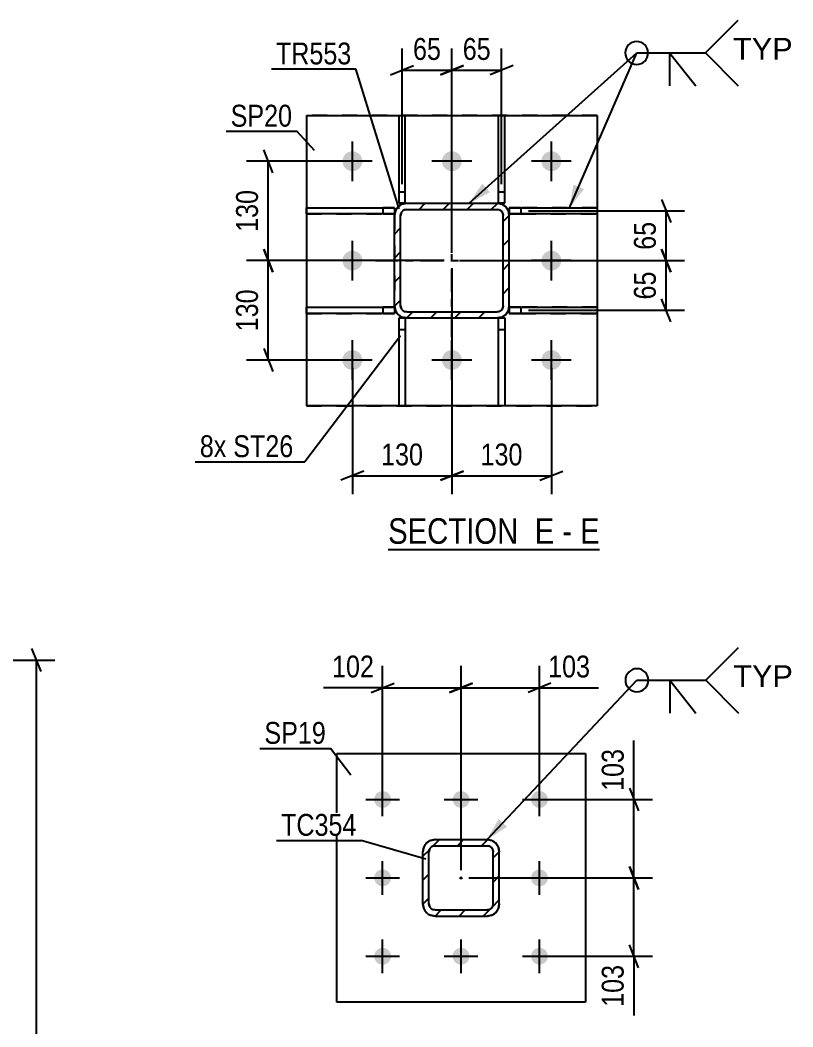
# Model space of a CAD drawing. Header units: millimetres. Extents: x -832 to 357, y -842 to -1.
# Drawn here: x -40 to 61, y -292.1 to -160.4 of the extents above; entities that cross this region are included whole.
import ezdxf

# ---------------------------------------------------------------- set-up
doc = ezdxf.new("R2010")
doc.units = ezdxf.units.MM
doc.linetypes.add('DXK_LINE_DOT2', pattern=[3.9198, 1.9599, -1.9599])
doc.linetypes.add('DXK_LINE_DOT3', pattern=[5.9187, 2.979, -0.9799, 0.9799, -0.9799])
doc.styles.add('Arial', font='ARIAL.TTF', dxfattribs={"height": 0.2})
doc.styles.add('Arial Narrow', font='ARIALN.TTF', dxfattribs={"height": 0.2})

# ---------------------------------------------------------------- blocks, each defined once
blk = doc.blocks.new('Unknown-570388851-16 - 5999')
at = {"color": 6, "linetype": 'Continuous'}
blk.add_line((8.1, -229.65), (35.74, -229.65), dxfattribs=at)
at = {"color": 0, "linetype": 'Continuous'}
for points in [[(26.21, -228.9), (26.21, -225.4), (8.1, -225.4), (8.1, -228.9)], [(29.81, -228.9), (29.81, -225.4), (27.26, -225.4), (27.26, -228.9)], [(32.14, -228.9), (32.14, -225.4), (30.86, -225.4), (30.86, -228.9)], [(35.74, -228.9), (35.74, -225.4), (33.19, -225.4), (33.19, -228.9)]]:
    blk.add_wipeout(points, dxfattribs=at)
at = {"color": 7, "linetype": 'Continuous', "style": 'Arial Narrow'}
for s, p in [('SECTION ', (8.1, -228.9)), ('E', (27.26, -228.9)), ('E', (33.19, -228.9)), ('-', (30.86, -228.9))]:
    blk.add_text(s, height=3.34, dxfattribs=at).set_placement(p)
blk = doc.blocks.new('Part-570388851-6248 - 5999')
at = {"color": 2, "linetype": 'Continuous'}
for p, q in [((23.93, -197.97), (23.93, -197.97)), ((23.93, -197.97), (35.43, -197.97)), ((23.93, -197.97), (23.93, -198.77)), ((35.43, -198.77), (23.93, -198.77)), ((35.43, -197.97), (35.43, -198.77))]:
    blk.add_line(p, q, dxfattribs=at)
at = {"color": 7, "linetype": 'DXK_LINE_DOT2'}
for p, q in [((25.43, -197.97), (23.93, -197.97)), ((23.93, -197.97), (23.93, -197.97)), ((23.93, -198.77), (25.43, -198.77)), ((35.43, -197.97), (25.43, -197.97)), ((25.43, -197.97), (25.43, -198.77)), ((25.43, -198.77), (35.43, -198.77))]:
    blk.add_line(p, q, dxfattribs=at)
blk = doc.blocks.new('Part-570388851-6218 - 5999')
at = {"color": 2, "linetype": 'Continuous'}
for p, q in [((22.53, -184.37), (22.53, -172.87)), ((22.53, -172.87), (23.33, -172.87)), ((23.33, -184.37), (23.33, -172.87)), ((22.53, -184.37), (23.33, -184.37)), ((22.53, -184.37), (22.53, -184.37)), ((23.33, -184.37), (23.33, -184.37))]:
    blk.add_line(p, q, dxfattribs=at)
at = {"color": 7, "linetype": 'DXK_LINE_DOT2'}
for p, q in [((22.53, -182.87), (23.33, -182.87)), ((23.33, -184.37), (22.53, -184.37))]:
    blk.add_line(p, q, dxfattribs=at)
blk = doc.blocks.new('Part-570388851-6223 - 5999')
at = {"color": 2, "linetype": 'Continuous'}
for p, q in [((9.53, -184.37), (9.53, -172.87)), ((9.53, -172.87), (10.33, -172.87)), ((10.33, -184.37), (10.33, -172.87)), ((9.53, -184.37), (10.33, -184.37)), ((9.53, -184.37), (9.53, -184.37)), ((10.33, -184.37), (10.33, -184.37))]:
    blk.add_line(p, q, dxfattribs=at)
at = {"color": 7, "linetype": 'DXK_LINE_DOT2'}
for p, q in [((9.53, -182.87), (10.33, -182.87)), ((10.33, -184.37), (9.53, -184.37))]:
    blk.add_line(p, q, dxfattribs=at)
blk = doc.blocks.new('Part-570388851-6228 - 5999')
at = {"color": 2, "linetype": 'Continuous'}
for p, q in [((22.53, -199.37), (22.53, -199.37)), ((22.53, -199.37), (23.33, -199.37)), ((22.53, -210.87), (22.53, -199.37)), ((23.33, -199.37), (23.33, -199.37)), ((23.33, -199.37), (23.33, -210.87)), ((23.33, -210.87), (22.53, -210.87))]:
    blk.add_line(p, q, dxfattribs=at)
at = {"color": 7, "linetype": 'DXK_LINE_DOT2'}
for p, q in [((22.53, -199.37), (22.53, -199.37)), ((22.53, -199.37), (23.33, -199.37)), ((23.33, -199.37), (23.33, -199.37)), ((22.53, -200.87), (23.33, -200.87))]:
    blk.add_line(p, q, dxfattribs=at)
blk = doc.blocks.new('Part-570388851-6233 - 5999')
at = {"color": 2, "linetype": 'Continuous'}
for p, q in [((9.53, -199.37), (9.53, -199.37)), ((9.53, -199.37), (10.33, -199.37)), ((9.53, -210.87), (9.53, -199.37)), ((10.33, -199.37), (10.33, -199.37)), ((10.33, -199.37), (10.33, -210.87)), ((10.33, -210.87), (9.53, -210.87))]:
    blk.add_line(p, q, dxfattribs=at)
at = {"color": 7, "linetype": 'DXK_LINE_DOT2'}
for p, q in [((9.53, -199.37), (9.53, -199.37)), ((9.53, -199.37), (10.33, -199.37)), ((10.33, -199.37), (10.33, -199.37)), ((9.53, -200.87), (10.33, -200.87))]:
    blk.add_line(p, q, dxfattribs=at)
blk = doc.blocks.new('Part-570388851-6243 - 5999')
at = {"color": 2, "linetype": 'Continuous'}
for p, q in [((23.93, -184.97), (23.93, -184.97)), ((23.93, -184.97), (35.43, -184.97)), ((23.93, -184.97), (23.93, -185.77)), ((35.43, -184.97), (35.43, -185.77)), ((35.43, -185.77), (23.93, -185.77))]:
    blk.add_line(p, q, dxfattribs=at)
at = {"color": 7, "linetype": 'DXK_LINE_DOT2'}
for p, q in [((25.43, -184.97), (23.93, -184.97)), ((23.93, -184.97), (23.93, -184.97)), ((35.43, -184.97), (25.43, -184.97)), ((25.43, -184.97), (25.43, -185.77)), ((23.93, -185.77), (25.43, -185.77)), ((25.43, -185.77), (35.43, -185.77))]:
    blk.add_line(p, q, dxfattribs=at)
blk = doc.blocks.new('Part-570388851-6253 - 5999')
at = {"color": 2, "linetype": 'Continuous'}
for p, q in [((-2.57, -185.77), (-2.57, -184.97)), ((-2.57, -184.97), (8.93, -184.97)), ((8.93, -184.97), (8.93, -185.77)), ((8.93, -185.77), (-2.57, -185.77)), ((8.93, -185.77), (8.93, -185.77))]:
    blk.add_line(p, q, dxfattribs=at)
at = {"color": 7, "linetype": 'DXK_LINE_DOT2'}
for p, q in [((-2.57, -184.97), (7.43, -184.97)), ((7.43, -185.77), (7.43, -184.97)), ((8.93, -184.97), (7.43, -184.97)), ((8.93, -184.97), (8.93, -184.97)), ((-2.57, -185.77), (7.43, -185.77)), ((7.43, -185.77), (8.93, -185.77))]:
    blk.add_line(p, q, dxfattribs=at)
blk = doc.blocks.new('Part-570388851-6258 - 5999')
at = {"color": 2, "linetype": 'Continuous'}
for p, q in [((-2.57, -198.77), (-2.57, -197.97)), ((-2.57, -197.97), (8.93, -197.97)), ((8.93, -198.77), (-2.57, -198.77)), ((8.93, -197.97), (8.93, -198.77)), ((8.93, -198.77), (8.93, -198.77))]:
    blk.add_line(p, q, dxfattribs=at)
at = {"color": 7, "linetype": 'DXK_LINE_DOT2'}
for p, q in [((-2.57, -197.97), (7.43, -197.97)), ((-2.57, -198.77), (7.43, -198.77)), ((7.43, -198.77), (7.43, -197.97)), ((8.93, -197.97), (7.43, -197.97)), ((7.43, -198.77), (8.93, -198.77)), ((8.93, -197.97), (8.93, -197.97))]:
    blk.add_line(p, q, dxfattribs=at)
blk = doc.blocks.new('Part-570388851-6270 - 5999')
at = {"linetype": 'Continuous'}
h = blk.add_hatch(dxfattribs=at)
h.set_pattern_fill('', scale=0.7, style=0, pattern_type=0)
h.set_pattern_definition([(45, (23.927, -185.9708), (-1.57154, 1.57154), [])])
h.paths.add_polyline_path([(23.93, -197.77), (23.93, -185.97), (23.81, -185.36), (23.46, -184.84), (22.94, -184.49), (22.33, -184.37), (10.53, -184.37), (9.91, -184.49), (9.4, -184.84), (9.05, -185.36), (8.93, -185.97), (8.93, -197.77), (9.05, -198.38), (9.4, -198.9), (9.91, -199.25), (10.53, -199.37), (22.33, -199.37), (22.94, -199.25), (23.46, -198.9), (23.81, -198.38)])
h.paths.add_polyline_path([(22.63, -198.51), (22.33, -198.57), (10.53, -198.57), (10.22, -198.51), (9.96, -198.34), (9.79, -198.08), (9.73, -197.77), (9.73, -185.97), (9.79, -185.66), (9.96, -185.41), (10.22, -185.23), (10.53, -185.17), (22.33, -185.17), (22.63, -185.23), (22.89, -185.41), (23.07, -185.66), (23.13, -185.97), (23.13, -197.77), (23.07, -198.08), (22.89, -198.34)])
at = {"color": 7, "linetype": 'DXK_LINE_DOT3'}
for p, q in [((16.43, -201.87), (16.43, -181.87)), ((6.43, -191.87), (26.43, -191.87))]:
    blk.add_line(p, q, dxfattribs=at)
at = {"color": 7, "linetype": 'DXK_LINE_DOT2'}
for p, q in [((8.93, -185.97), (9.05, -185.36)), ((9.91, -184.49), (10.53, -184.37)), ((10.53, -185.17), (10.22, -185.23)), ((10.53, -184.37), (22.33, -184.37)), ((10.53, -185.17), (22.33, -185.17)), ((22.33, -184.37), (22.94, -184.49)), ((22.63, -185.23), (22.33, -185.17)), ((23.81, -185.36), (23.93, -185.97)), ((8.93, -185.97), (8.93, -197.77)), ((9.79, -185.66), (9.73, -185.97)), ((9.73, -197.77), (9.73, -185.97)), ((23.13, -185.97), (23.07, -185.66)), ((23.13, -197.77), (23.13, -185.97)), ((23.93, -197.77), (23.93, -185.97)), ((9.05, -198.38), (8.93, -197.77)), ((9.73, -197.77), (9.79, -198.08)), ((10.22, -198.51), (10.53, -198.57)), ((10.53, -198.57), (22.33, -198.57)), ((22.33, -198.57), (22.63, -198.51)), ((23.07, -198.08), (23.13, -197.77)), ((23.93, -197.77), (23.81, -198.38)), ((10.53, -199.37), (9.91, -199.25)), ((10.53, -199.37), (22.33, -199.37)), ((22.94, -199.25), (22.33, -199.37))]:
    blk.add_line(p, q, dxfattribs=at)
at = {"color": 2, "linetype": 'Continuous'}
for p, q in [((9.05, -185.36), (8.93, -185.97)), ((10.53, -184.37), (9.91, -184.49)), ((10.22, -185.23), (10.53, -185.17)), ((10.53, -184.37), (10.53, -184.37)), ((10.53, -184.37), (22.33, -184.37)), ((10.53, -185.17), (10.53, -185.17)), ((10.53, -185.17), (22.33, -185.17)), ((22.33, -184.37), (22.33, -184.37)), ((22.94, -184.49), (22.33, -184.37)), ((22.33, -185.17), (22.33, -185.17)), ((22.33, -185.17), (22.63, -185.23)), ((23.93, -185.97), (23.81, -185.36)), ((8.93, -185.97), (8.93, -185.97)), ((8.93, -197.77), (8.93, -185.97)), ((9.73, -185.97), (9.79, -185.66)), ((9.73, -185.97), (9.73, -185.97)), ((9.73, -197.77), (9.73, -185.97)), ((23.07, -185.66), (23.13, -185.97)), ((23.13, -185.97), (23.13, -185.97)), ((23.13, -197.77), (23.13, -185.97)), ((23.93, -185.97), (23.93, -185.97)), ((23.93, -197.77), (23.93, -185.97)), ((8.93, -197.77), (8.93, -197.77)), ((8.93, -197.77), (9.05, -198.38)), ((9.73, -197.77), (9.73, -197.77)), ((9.79, -198.08), (9.73, -197.77)), ((10.53, -198.57), (10.22, -198.51)), ((10.53, -198.57), (10.53, -198.57)), ((10.53, -198.57), (22.33, -198.57)), ((22.63, -198.51), (22.33, -198.57)), ((22.33, -198.57), (22.33, -198.57)), ((23.13, -197.77), (23.07, -198.08)), ((23.13, -197.77), (23.13, -197.77)), ((23.81, -198.38), (23.93, -197.77)), ((23.93, -197.77), (23.93, -197.77)), ((9.91, -199.25), (10.53, -199.37)), ((10.53, -199.37), (10.53, -199.37)), ((10.53, -199.37), (22.33, -199.37)), ((22.33, -199.37), (22.94, -199.25)), ((22.33, -199.37), (22.33, -199.37))]:
    blk.add_line(p, q, dxfattribs=at)
at = {"color": 7, "linetype": 'DXK_LINE_DOT2'}
for centre, radius, start, end in [((10.53, -185.97), 1.6, 112.5, 157.5), ((10.53, -185.97), 0.8, 112.5, 157.5), ((22.33, -185.97), 0.8, 22.5, 67.5), ((22.33, -185.97), 1.6, 22.5, 67.5), ((10.53, -197.77), 1.6, 202.5, 247.5), ((10.53, -197.77), 0.8, 202.5, 247.5), ((22.33, -197.77), 0.8, 292.5, 337.5), ((22.33, -197.77), 1.6, 292.5, 337.5)]:
    blk.add_arc(centre, radius, start, end, dxfattribs=at)
at = {"color": 2, "linetype": 'Continuous'}
for centre, radius, start, end in [((10.53, -185.97), 1.6, 112.5, 157.5), ((10.53, -185.97), 0.8, 112.5, 157.5), ((22.33, -185.97), 0.8, 22.5, 67.5), ((22.33, -185.97), 1.6, 22.5, 67.5), ((10.53, -197.77), 1.6, 202.5, 247.5), ((10.53, -197.77), 0.8, 202.5, 247.5), ((22.33, -197.77), 0.8, 292.5, 337.5), ((22.33, -197.77), 1.6, 292.5, 337.5)]:
    blk.add_arc(centre, radius, start, end, dxfattribs=at)
blk = doc.blocks.new('Bolt-570388851-6303 - 5999')
at = {"linetype": 'Continuous'}
for points in [[(2.13, -178.87, -1), (4.73, -178.87, -1)], [(15.13, -178.87, -1), (17.73, -178.87, -1)], [(28.13, -178.87, -1), (30.73, -178.87, -1)], [(2.13, -191.87, -1), (4.73, -191.87, -1)], [(28.13, -191.87, -1), (30.73, -191.87, -1)], [(2.13, -204.87, -1), (4.73, -204.87, -1)], [(15.13, -204.87, -1), (17.73, -204.87, -1)], [(28.13, -204.87, -1), (30.73, -204.87, -1)]]:
    blk.add_hatch(color=1, dxfattribs=at).paths.add_polyline_path(points)
at = {"color": 1, "linetype": 'Continuous'}
for p, q in [((3.43, -181.47), (3.43, -176.27)), ((16.43, -181.47), (16.43, -176.27)), ((29.43, -181.47), (29.43, -176.27)), ((6.03, -178.87), (0.83, -178.87)), ((19.03, -178.87), (13.83, -178.87)), ((32.03, -178.87), (26.83, -178.87)), ((3.43, -194.47), (3.43, -189.27)), ((29.43, -194.47), (29.43, -189.27)), ((6.03, -191.87), (0.83, -191.87)), ((32.03, -191.87), (26.83, -191.87)), ((3.43, -207.47), (3.43, -202.27)), ((16.43, -207.47), (16.43, -202.27)), ((29.43, -207.47), (29.43, -202.27)), ((6.03, -204.87), (0.83, -204.87)), ((19.03, -204.87), (13.83, -204.87)), ((32.03, -204.87), (26.83, -204.87))]:
    blk.add_line(p, q, dxfattribs=at)
blk = doc.blocks.new('Part-570388851-6311 - 5999')
at = {"color": 2, "linetype": 'Continuous'}
for p, q in [((-2.57, -172.87), (-2.57, -210.87)), ((-2.57, -172.87), (35.43, -172.87)), ((35.43, -172.87), (35.43, -210.87)), ((-2.57, -210.87), (-2.57, -210.87)), ((35.43, -210.87), (-2.57, -210.87)), ((35.43, -210.87), (35.43, -210.87))]:
    blk.add_line(p, q, dxfattribs=at)
at = {"color": 7, "linetype": 'DXK_LINE_DOT2'}
for p, q in [((-2.57, -172.87), (-2.57, -172.87)), ((35.43, -172.87), (-2.57, -172.87)), ((35.43, -172.87), (35.43, -172.87)), ((-2.57, -210.87), (35.43, -210.87))]:
    blk.add_line(p, q, dxfattribs=at)
blk = doc.blocks.new('Part-570388851-5851 - 5558')
at = {"color": 2, "linetype": 'Continuous'}
for p, q in [((1.38, -288.84), (1.38, -256.34)), ((1.38, -256.34), (33.88, -256.34)), ((33.88, -256.34), (33.88, -288.84)), ((33.88, -288.84), (1.38, -288.84))]:
    blk.add_line(p, q, dxfattribs=at)
blk = doc.blocks.new('Bolt-570388851-5573 - 5558')
at = {"linetype": 'Continuous'}
for points in [[(6.28, -262.34, -1), (8.48, -262.34, -1)], [(16.53, -262.34, -1), (18.73, -262.34, -1)], [(26.78, -262.34, -1), (28.98, -262.34, -1)], [(6.28, -272.59, -1), (8.48, -272.59, -1)], [(26.78, -272.59, -1), (28.98, -272.59, -1)], [(6.28, -282.84, -1), (8.48, -282.84, -1)], [(16.53, -282.84, -1), (18.73, -282.84, -1)], [(26.78, -282.84, -1), (28.98, -282.84, -1)]]:
    blk.add_hatch(color=1, dxfattribs=at).paths.add_polyline_path(points)
at = {"color": 1, "linetype": 'Continuous'}
for p, q in [((7.38, -264.54), (7.38, -260.14)), ((17.63, -264.54), (17.63, -260.14)), ((27.88, -264.54), (27.88, -260.14)), ((5.18, -262.34), (9.58, -262.34)), ((15.43, -262.34), (19.83, -262.34)), ((25.68, -262.34), (30.08, -262.34)), ((7.38, -274.79), (7.38, -270.39)), ((27.88, -274.79), (27.88, -270.39)), ((5.18, -272.59), (9.58, -272.59)), ((25.68, -272.59), (30.08, -272.59)), ((7.38, -285.04), (7.38, -280.64)), ((17.63, -285.04), (17.63, -280.64)), ((27.88, -285.04), (27.88, -280.64)), ((5.18, -282.84), (9.58, -282.84)), ((15.43, -282.84), (19.83, -282.84)), ((25.68, -282.84), (30.08, -282.84))]:
    blk.add_line(p, q, dxfattribs=at)
blk = doc.blocks.new('Part-570388851-5634 - 5558')
at = {"linetype": 'Continuous'}
h = blk.add_hatch(dxfattribs=at)
h.set_pattern_fill('', scale=0.7, style=0, pattern_type=0)
h.set_pattern_definition([(45, (22.6303, -269.1894), (-1.57154, 1.57154), [])])
h.paths.add_polyline_path([(22.63, -275.99), (22.63, -269.19), (22.51, -268.58), (22.16, -268.06), (21.64, -267.71), (21.03, -267.59), (14.23, -267.59), (13.62, -267.71), (13.1, -268.06), (12.75, -268.58), (12.63, -269.19), (12.63, -275.99), (12.75, -276.6), (13.1, -277.12), (13.62, -277.47), (14.23, -277.59), (21.03, -277.59), (21.64, -277.47), (22.16, -277.12), (22.51, -276.6)])
h.paths.add_polyline_path([(21.34, -276.73), (21.03, -276.79), (14.23, -276.79), (13.92, -276.73), (13.66, -276.56), (13.49, -276.3), (13.43, -275.99), (13.43, -269.19), (13.49, -268.88), (13.66, -268.62), (13.92, -268.45), (14.23, -268.39), (21.03, -268.39), (21.34, -268.45), (21.6, -268.62), (21.77, -268.88), (21.83, -269.19), (21.83, -275.99), (21.77, -276.3), (21.6, -276.56)])
blk.add_hatch(color=30, dxfattribs=at).paths.add_polyline_path([(17.63, -272.69, -1), (17.63, -272.49, -1)])
at = {"color": 7, "linetype": 'DXK_LINE_DOT2'}
for p, q in [((13.62, -267.71), (14.23, -267.59)), ((14.23, -268.39), (13.92, -268.45)), ((14.23, -267.59), (21.03, -267.59)), ((14.23, -268.39), (21.03, -268.39)), ((21.03, -267.59), (21.64, -267.71)), ((21.34, -268.45), (21.03, -268.39)), ((12.63, -269.19), (12.75, -268.58)), ((12.63, -275.99), (12.63, -269.19)), ((13.49, -268.88), (13.43, -269.19)), ((13.43, -275.99), (13.43, -269.19)), ((21.83, -269.19), (21.77, -268.88)), ((21.83, -275.99), (21.83, -269.19)), ((22.51, -268.58), (22.63, -269.19)), ((22.63, -275.99), (22.63, -269.19)), ((12.75, -276.6), (12.63, -275.99)), ((13.43, -275.99), (13.49, -276.3)), ((21.77, -276.3), (21.83, -275.99)), ((22.63, -275.99), (22.51, -276.6)), ((14.23, -277.59), (13.62, -277.47)), ((13.92, -276.73), (14.23, -276.79)), ((14.23, -276.79), (21.03, -276.79)), ((14.23, -277.59), (21.03, -277.59)), ((21.03, -276.79), (21.34, -276.73)), ((21.64, -277.47), (21.03, -277.59))]:
    blk.add_line(p, q, dxfattribs=at)
at = {"color": 2, "linetype": 'Continuous'}
for p, q in [((14.23, -267.59), (13.62, -267.71)), ((13.92, -268.45), (14.23, -268.39)), ((14.23, -267.59), (21.03, -267.59)), ((14.23, -268.39), (21.03, -268.39)), ((21.64, -267.71), (21.03, -267.59)), ((21.03, -268.39), (21.34, -268.45)), ((12.75, -268.58), (12.63, -269.19)), ((12.63, -275.99), (12.63, -269.19)), ((13.43, -269.19), (13.49, -268.88)), ((13.43, -275.99), (13.43, -269.19)), ((21.77, -268.88), (21.83, -269.19)), ((21.83, -275.99), (21.83, -269.19)), ((22.63, -269.19), (22.51, -268.58)), ((22.63, -275.99), (22.63, -269.19)), ((12.63, -275.99), (12.75, -276.6)), ((13.49, -276.3), (13.43, -275.99)), ((21.83, -275.99), (21.77, -276.3)), ((22.51, -276.6), (22.63, -275.99)), ((13.62, -277.47), (14.23, -277.59)), ((14.23, -276.79), (13.92, -276.73)), ((14.23, -276.79), (21.03, -276.79)), ((14.23, -277.59), (21.03, -277.59)), ((21.34, -276.73), (21.03, -276.79)), ((21.03, -277.59), (21.64, -277.47))]:
    blk.add_line(p, q, dxfattribs=at)
at = {"color": 7, "linetype": 'DXK_LINE_DOT3'}
blk.add_line((17.63, -272.59), (17.63, -272.59), dxfattribs=at)
at = {"color": 30, "linetype": 'DXK_LINE_DOT3'}
blk.add_line((17.63, -272.59), (17.63, -272.59), dxfattribs=at)
at = {"color": 30, "linetype": 'Continuous'}
blk.add_circle((17.63, -272.59), 0.1, dxfattribs=at)
at = {"color": 7, "linetype": 'DXK_LINE_DOT2'}
for centre, radius, start, end in [((14.23, -269.19), 1.6, 112.5, 157.5), ((14.23, -269.19), 0.8, 112.5, 157.5), ((21.03, -269.19), 0.8, 22.5, 67.5), ((21.03, -269.19), 1.6, 22.5, 67.5), ((14.23, -275.99), 0.8, 202.5, 247.5), ((21.03, -275.99), 0.8, 292.5, 337.5), ((14.23, -275.99), 1.6, 202.5, 247.5), ((21.03, -275.99), 1.6, 292.5, 337.5)]:
    blk.add_arc(centre, radius, start, end, dxfattribs=at)
at = {"color": 2, "linetype": 'Continuous'}
for centre, radius, start, end in [((14.23, -269.19), 1.6, 112.5, 157.5), ((14.23, -269.19), 0.8, 112.5, 157.5), ((21.03, -269.19), 0.8, 22.5, 67.5), ((21.03, -269.19), 1.6, 22.5, 67.5), ((14.23, -275.99), 0.8, 202.5, 247.5), ((21.03, -275.99), 0.8, 292.5, 337.5), ((14.23, -275.99), 1.6, 202.5, 247.5), ((21.03, -275.99), 1.6, 292.5, 337.5)]:
    blk.add_arc(centre, radius, start, end, dxfattribs=at)
blk = doc.blocks.new('StraightDimension-570388851-6401 - 5999')
at = {"color": 7, "linetype": 'Continuous'}
for p, q in [((9.93, -181.87), (9.93, -164.12)), ((16.43, -190.87), (16.43, -164.12)), ((8.43, -167.57), (11.43, -166.37)), ((9.93, -166.97), (16.43, -166.97)), ((17.93, -166.37), (14.93, -167.57))]:
    blk.add_line(p, q, dxfattribs=at)
at = {"color": 0}
blk.add_wipeout([(15.61, -166.22), (15.61, -162.02), (10.75, -162.02), (10.75, -166.22)], dxfattribs=at)
at = {"color": 3, "style": 'Arial Narrow'}
blk.add_text('65', height=2.863, dxfattribs=at).set_placement((11.35, -165.62))
blk = doc.blocks.new('StraightDimension-570388851-6405 - 5999')
at = {"color": 7, "linetype": 'Continuous'}
for p, q in [((-6.96, -180.37), (-8.16, -177.37)), ((2.43, -178.87), (-10.41, -178.87)), ((-7.56, -191.87), (-7.56, -178.87)), ((-8.16, -190.37), (-6.96, -193.37)), ((15.43, -191.87), (-10.41, -191.87))]:
    blk.add_line(p, q, dxfattribs=at)
at = {"color": 0}
blk.add_wipeout([(-8.31, -182.03), (-12.51, -182.03), (-12.51, -188.71), (-8.31, -188.71)], dxfattribs=at)
at = {"color": 3, "style": 'Arial Narrow'}
blk.add_text('130', height=2.863, rotation=90.0002, dxfattribs=at).set_placement((-8.91, -188.11))
blk = doc.blocks.new('StraightDimension-570388851-6398 - 5999')
at = {"color": 7, "linetype": 'Continuous'}
for p, q in [((16.43, -190.87), (16.43, -164.12)), ((22.93, -181.87), (22.93, -164.12)), ((14.93, -167.57), (17.93, -166.37)), ((16.43, -166.97), (22.93, -166.97)), ((24.43, -166.37), (21.43, -167.57))]:
    blk.add_line(p, q, dxfattribs=at)
at = {"color": 0}
blk.add_wipeout([(22.1, -166.22), (22.1, -162.02), (17.25, -162.02), (17.25, -166.22)], dxfattribs=at)
at = {"color": 3, "style": 'Arial Narrow'}
blk.add_text('65', height=2.863, dxfattribs=at).set_placement((17.85, -165.62))
blk = doc.blocks.new('StraightDimension-570388851-6380 - 5999')
at = {"color": 7, "linetype": 'Continuous'}
for p, q in [((43.83, -183.87), (45.03, -186.87)), ((26.43, -185.37), (46.83, -185.37)), ((44.43, -191.87), (44.43, -185.37)), ((45.03, -193.37), (43.83, -190.37)), ((17.43, -191.87), (46.83, -191.87))]:
    blk.add_line(p, q, dxfattribs=at)
at = {"color": 0}
blk.add_wipeout([(43.68, -186.19), (39.48, -186.19), (39.48, -191.05), (43.68, -191.05)], dxfattribs=at)
at = {"color": 3, "style": 'Arial Narrow'}
blk.add_text('65', height=2.863, rotation=90.0002, dxfattribs=at).set_placement((43.08, -190.45))
blk = doc.blocks.new('StraightDimension-570388851-6383 - 5999')
at = {"color": 7, "linetype": 'Continuous'}
for p, q in [((43.83, -190.37), (45.03, -193.37)), ((17.43, -191.87), (46.83, -191.87)), ((44.43, -198.37), (44.43, -191.87)), ((45.03, -199.87), (43.83, -196.87)), ((26.43, -198.37), (46.83, -198.37))]:
    blk.add_line(p, q, dxfattribs=at)
at = {"color": 0}
blk.add_wipeout([(43.68, -192.69), (39.48, -192.69), (39.48, -197.55), (43.68, -197.55)], dxfattribs=at)
at = {"color": 3, "style": 'Arial Narrow'}
blk.add_text('65', height=2.863, rotation=90.0002, dxfattribs=at).set_placement((43.08, -196.95))
blk = doc.blocks.new('StraightDimension-570388851-6387 - 5999')
at = {"color": 7, "linetype": 'Continuous'}
for p, q in [((16.43, -192.87), (16.43, -222.4)), ((29.43, -205.87), (29.43, -222.4)), ((17.93, -219.4), (14.93, -220.6)), ((27.93, -220.6), (30.93, -219.4)), ((16.43, -220), (29.43, -220))]:
    blk.add_line(p, q, dxfattribs=at)
at = {"color": 0}
blk.add_wipeout([(26.27, -219.25), (26.27, -215.05), (19.58, -215.05), (19.58, -219.25)], dxfattribs=at)
at = {"color": 3, "style": 'Arial Narrow'}
blk.add_text('130', height=2.863, dxfattribs=at).set_placement((20.18, -218.65))
blk = doc.blocks.new('StraightDimension-570388851-6392 - 5999')
at = {"color": 7, "linetype": 'Continuous'}
for p, q in [((16.43, -192.87), (16.43, -222.4)), ((3.43, -205.87), (3.43, -222.4)), ((4.93, -219.4), (1.93, -220.6)), ((14.93, -220.6), (17.93, -219.4)), ((3.43, -220), (16.43, -220))]:
    blk.add_line(p, q, dxfattribs=at)
at = {"color": 0}
blk.add_wipeout([(13.27, -219.25), (13.27, -215.05), (6.58, -215.05), (6.58, -219.25)], dxfattribs=at)
at = {"color": 3, "style": 'Arial Narrow'}
blk.add_text('130', height=2.863, dxfattribs=at).set_placement((7.18, -218.65))
blk = doc.blocks.new('StraightDimension-570388851-6408 - 5999')
at = {"color": 7, "linetype": 'Continuous'}
for p, q in [((-6.96, -193.37), (-8.16, -190.37)), ((15.43, -191.87), (-10.41, -191.87)), ((-7.56, -204.87), (-7.56, -191.87)), ((-8.16, -203.37), (-6.96, -206.37)), ((2.43, -204.87), (-10.41, -204.87))]:
    blk.add_line(p, q, dxfattribs=at)
at = {"color": 0}
blk.add_wipeout([(-8.31, -195.03), (-12.51, -195.03), (-12.51, -201.71), (-8.31, -201.71)], dxfattribs=at)
at = {"color": 3, "style": 'Arial Narrow'}
blk.add_text('130', height=2.863, rotation=90.0002, dxfattribs=at).set_placement((-8.91, -201.11))
blk = doc.blocks.new('StraightDimension-570388851-5927 - 5558')
at = {"color": 7, "linetype": 'Continuous'}
for p, q in [((39.63, -271.09), (40.83, -274.09)), ((18.63, -272.59), (42.63, -272.59)), ((40.23, -282.84), (40.23, -272.59)), ((40.83, -284.34), (39.63, -281.34)), ((28.88, -282.84), (42.63, -282.84)), ((40.23, -282.84), (40.23, -290.57)), ((40.23, -282.84), (40.23, -290.57))]:
    blk.add_line(p, q, dxfattribs=at)
at = {"color": 0}
blk.add_wipeout([(39.48, -283.36), (35.28, -283.36), (35.28, -290.05), (39.48, -290.05)], dxfattribs=at)
at = {"color": 3, "style": 'Arial Narrow'}
blk.add_text('103', height=2.863, rotation=90.0002, dxfattribs=at).set_placement((38.88, -289.45))
blk = doc.blocks.new('StraightDimension-570388851-5941 - 5558')
at = {"color": 7, "linetype": 'Continuous'}
for p, q in [((40.23, -262.34), (40.23, -254.61)), ((40.23, -262.34), (40.23, -254.61)), ((39.63, -260.84), (40.83, -263.84)), ((28.88, -262.34), (42.63, -262.34)), ((40.23, -272.59), (40.23, -262.34)), ((40.83, -274.09), (39.63, -271.09)), ((18.63, -272.59), (42.63, -272.59))]:
    blk.add_line(p, q, dxfattribs=at)
at = {"color": 0}
blk.add_wipeout([(39.48, -255.13), (35.28, -255.13), (35.28, -261.81), (39.48, -261.81)], dxfattribs=at)
at = {"color": 3, "style": 'Arial Narrow'}
blk.add_text('103', height=2.863, rotation=90.0002, dxfattribs=at).set_placement((38.88, -261.21))
blk = doc.blocks.new('StraightDimension-570388851-5956 - 5558')
at = {"color": 7, "linetype": 'Continuous'}
for p, q in [((7.38, -261.34), (7.38, -244.88)), ((17.63, -271.59), (17.63, -244.88)), ((5.88, -248.33), (8.88, -247.13)), ((19.13, -247.13), (16.13, -248.33)), ((7.38, -247.73), (-0.35, -247.73)), ((7.38, -247.73), (-0.35, -247.73)), ((7.38, -247.73), (17.63, -247.73))]:
    blk.add_line(p, q, dxfattribs=at)
at = {"color": 0}
blk.add_wipeout([(6.86, -246.98), (6.86, -242.78), (0.17, -242.78), (0.17, -246.98)], dxfattribs=at)
at = {"color": 3, "style": 'Arial Narrow'}
blk.add_text('102', height=2.863, dxfattribs=at).set_placement((0.77, -246.38))
blk = doc.blocks.new('StraightDimension-570388851-5970 - 5558')
at = {"color": 7, "linetype": 'Continuous'}
for p, q in [((17.63, -271.59), (17.63, -244.88)), ((27.88, -261.34), (27.88, -244.88)), ((16.13, -248.33), (19.13, -247.13)), ((29.38, -247.13), (26.38, -248.33)), ((17.63, -247.73), (27.88, -247.73)), ((27.88, -247.73), (35.61, -247.73)), ((27.88, -247.73), (35.61, -247.73))]:
    blk.add_line(p, q, dxfattribs=at)
at = {"color": 0}
blk.add_wipeout([(35.09, -246.98), (35.09, -242.78), (28.41, -242.78), (28.41, -246.98)], dxfattribs=at)
at = {"color": 3, "style": 'Arial Narrow'}
blk.add_text('103', height=2.863, dxfattribs=at).set_placement((29.01, -246.38))
blk = doc.blocks.new('StraightDimension-570388851-3017 - 1253')
at = {"color": 7, "linetype": 'Continuous'}
for p, q in [((-37.26, -245.6), (-38.46, -242.6)), ((-88.18, -244.1), (-35.46, -244.1)), ((-37.86, -369.1), (-37.86, -244.1)), ((-38.46, -367.6), (-37.26, -370.6)), ((-51.48, -369.1), (-35.46, -369.1))]:
    blk.add_line(p, q, dxfattribs=at)
at = {"color": 0}
blk.add_wipeout([(-38.61, -302.35), (-42.81, -302.35), (-42.81, -310.86), (-38.61, -310.86)], dxfattribs=at)
at = {"color": 3, "style": 'Arial Narrow'}
blk.add_text('3125', height=2.863, rotation=90.0002, dxfattribs=at).set_placement((-39.21, -310.26))
blk = doc.blocks.new('Mark-570388851-6307 - 5999')
at = {"color": 0}
blk.add_wipeout([(-4.44, -174.35), (-4.44, -171.35), (-12.48, -171.35), (-12.48, -174.35)], dxfattribs=at)
blk.add_wipeout([(-4.44, -174.35), (-4.44, -171.35), (-12.48, -171.35), (-12.48, -174.35)], dxfattribs=at)
at = {"color": 30, "linetype": 'Continuous'}
for p in [(-13.08, -174.95), (-1.52, -177.48)]:
    blk.add_line(p, (-3.84, -174.95), dxfattribs=at)
at = {"color": 3, "style": 'Arial Narrow'}
blk.add_text('SP20', height=2.863, dxfattribs=at).set_placement((-12.48, -174.35))
blk = doc.blocks.new('MarkSet-570388851-6438 - 5999')
at = {"color": 30, "linetype": 'Continuous'}
blk.add_line((9.72, -201.7), (-2.79, -218.17), dxfattribs=at)
at = {"color": 0}
for points in [[(-13.04, -217.57), (-13.04, -214.57), (-16.51, -214.57), (-16.51, -217.57)], [(-4.29, -217.57), (-4.29, -214.57), (-12.14, -214.57), (-12.14, -217.57)]]:
    blk.add_wipeout(points, dxfattribs=at)
for points in [[(-13.04, -217.57), (-13.04, -214.57), (-16.51, -214.57), (-16.51, -217.57)], [(-4.29, -217.57), (-4.29, -214.57), (-12.14, -214.57), (-12.14, -217.57)]]:
    blk.add_wipeout(points, dxfattribs=at)
at = {"color": 30, "linetype": 'Continuous'}
blk.add_line((-17.11, -218.17), (-2.79, -218.17), dxfattribs=at)
at = {"color": 3, "style": 'Arial Narrow'}
for s, p in [('8x', (-16.51, -217.57)), ('ST26', (-12.14, -217.57))]:
    blk.add_text(s, height=2.863, dxfattribs=at).set_placement(p)
blk = doc.blocks.new('Mark-570388851-6266 - 5999')
at = {"color": 0}
blk.add_wipeout([(3.3, -166.21), (3.3, -163.21), (-6.56, -163.21), (-6.56, -166.21)], dxfattribs=at)
blk.add_wipeout([(3.3, -166.21), (3.3, -163.21), (-6.56, -163.21), (-6.56, -166.21)], dxfattribs=at)
at = {"color": 30, "linetype": 'Continuous'}
for p in [(-7.16, -166.81), (9.53, -185.11)]:
    blk.add_line(p, (3.9, -166.81), dxfattribs=at)
at = {"color": 3, "style": 'Arial Narrow'}
blk.add_text('TR553', height=2.863, dxfattribs=at).set_placement((-6.56, -166.21))
blk = doc.blocks.new('WeldMark-570388851-25673 - 5999')
at = {"linetype": 'Continuous'}
for points in [[(21.41, -182.92), (18.68, -184.37), (20.41, -181.81)], [(33.69, -182.52), (31.81, -184.97), (32.31, -181.92)]]:
    blk.add_hatch(color=30, dxfattribs=at).paths.add_polyline_path(points)
at = {"color": 30, "linetype": 'Continuous'}
for p, q in [((18.68, -184.37), (40.58, -164.71)), ((31.81, -184.97), (40.58, -164.71)), ((40.58, -164.71), (49.58, -164.71))]:
    blk.add_line(p, q, dxfattribs=at)
at = {"color": 3, "linetype": 'Continuous'}
for q in [(48.29, -168.99), (44.86, -168.99)]:
    blk.add_line((44.86, -164.71), q, dxfattribs=at)
for start, end in [(90, 270), (270, 90)]:
    blk.add_arc((40.58, -164.71), 1.5, start, end, dxfattribs=at)
at = {"color": 0, "linetype": 'Continuous'}
blk.add_wipeout([(60.95, -165.61), (60.95, -162.61), (53.18, -162.61), (53.18, -165.61)], dxfattribs=at)
blk.add_wipeout([(60.95, -165.61), (60.95, -162.61), (53.18, -162.61), (53.18, -165.61)], dxfattribs=at)
at = {"color": 3, "linetype": 'Continuous'}
for q in [(53.86, -160.42), (53.86, -168.99)]:
    blk.add_line((49.58, -164.71), q, dxfattribs=at)
at = {"color": 3, "linetype": 'Continuous', "style": 'Arial'}
blk.add_text('TYP', height=2.865, dxfattribs=at).set_placement((53.18, -165.61))
blk = doc.blocks.new('Mark-570388851-5630 - 5558')
at = {"color": 0}
blk.add_wipeout([(3.97, -267.09), (3.97, -264.09), (-5.89, -264.09), (-5.89, -267.09)], dxfattribs=at)
blk.add_wipeout([(3.97, -267.09), (3.97, -264.09), (-5.89, -264.09), (-5.89, -267.09)], dxfattribs=at)
at = {"color": 30, "linetype": 'Continuous'}
for p in [(-6.49, -267.69), (13.02, -270.15)]:
    blk.add_line(p, (4.57, -267.69), dxfattribs=at)
at = {"color": 3, "style": 'Arial Narrow'}
blk.add_text('TC354', height=2.863, dxfattribs=at).set_placement((-5.89, -267.09))
blk = doc.blocks.new('WeldMark-570388851-5984 - 5558')
at = {"linetype": 'Continuous'}
blk.add_hatch(color=30, dxfattribs=at).paths.add_polyline_path([(23.63, -265.92), (21.03, -267.59), (22.54, -264.89)])
at = {"color": 30, "linetype": 'Continuous'}
for p, q in [((21.03, -267.59), (40.61, -246.74)), ((40.61, -246.74), (49.61, -246.74))]:
    blk.add_line(p, q, dxfattribs=at)
at = {"color": 3, "linetype": 'Continuous'}
for q in [(48.33, -251.03), (44.9, -251.03)]:
    blk.add_line((44.9, -246.74), q, dxfattribs=at)
for start, end in [(90, 270), (270, 90)]:
    blk.add_arc((40.61, -246.74), 1.5, start, end, dxfattribs=at)
at = {"color": 0, "linetype": 'Continuous'}
blk.add_wipeout([(60.99, -247.64), (60.99, -244.64), (53.21, -244.64), (53.21, -247.64)], dxfattribs=at)
blk.add_wipeout([(60.99, -247.64), (60.99, -244.64), (53.21, -244.64), (53.21, -247.64)], dxfattribs=at)
at = {"color": 3, "linetype": 'Continuous'}
for q in [(53.9, -242.46), (53.9, -251.03)]:
    blk.add_line((49.61, -246.74), q, dxfattribs=at)
at = {"color": 3, "linetype": 'Continuous', "style": 'Arial'}
blk.add_text('TYP', height=2.865, dxfattribs=at).set_placement((53.21, -247.64))
blk = doc.blocks.new('Mark-570388851-5847 - 5558')
at = {"color": 0}
blk.add_wipeout([(-0.03, -255.06), (-0.03, -252.06), (-8.07, -252.06), (-8.07, -255.06)], dxfattribs=at)
blk.add_wipeout([(-0.03, -255.06), (-0.03, -252.06), (-8.07, -252.06), (-8.07, -255.06)], dxfattribs=at)
at = {"color": 30, "linetype": 'Continuous'}
for p in [(-8.67, -255.66), (3.24, -259.14)]:
    blk.add_line(p, (0.57, -255.66), dxfattribs=at)
at = {"color": 3, "style": 'Arial Narrow'}
blk.add_text('SP19', height=2.863, dxfattribs=at).set_placement((-8.07, -255.06))

msp = doc.modelspace()

# ---------------------------------------------------------------- block references
for name in ['Part-570388851-6311 - 5999', 'Part-570388851-6223 - 5999', 'Part-570388851-6218 - 5999', 'Bolt-570388851-6303 - 5999', 'Part-570388851-6270 - 5999', 'Part-570388851-6253 - 5999', 'Part-570388851-6243 - 5999', 'Part-570388851-6258 - 5999', 'Part-570388851-6248 - 5999', 'Part-570388851-6233 - 5999', 'Part-570388851-6228 - 5999', 'Unknown-570388851-16 - 5999', 'StraightDimension-570388851-3017 - 1253', 'Part-570388851-5851 - 5558', 'Bolt-570388851-5573 - 5558', 'Part-570388851-5634 - 5558']:
    msp.add_blockref(name, (0, 0))

# ---------------------------------------------------------------- next in the draw order: block references
for name in ['StraightDimension-570388851-6401 - 5999', 'StraightDimension-570388851-5927 - 5558']:
    msp.add_blockref(name, (0, 0))

# ---------------------------------------------------------------- next in the draw order: block references
for name in ['StraightDimension-570388851-6405 - 5999', 'StraightDimension-570388851-5941 - 5558']:
    msp.add_blockref(name, (0, 0))

# ---------------------------------------------------------------- next in the draw order: block references
for name in ['StraightDimension-570388851-6398 - 5999', 'Mark-570388851-6307 - 5999', 'StraightDimension-570388851-5956 - 5558']:
    msp.add_blockref(name, (0, 0))

# ---------------------------------------------------------------- next in the draw order: block references
for name in ['Mark-570388851-6266 - 5999', 'StraightDimension-570388851-6380 - 5999', 'StraightDimension-570388851-5970 - 5558', 'Mark-570388851-5847 - 5558', 'Mark-570388851-5630 - 5558']:
    msp.add_blockref(name, (0, 0))

# ---------------------------------------------------------------- next in the draw order: block references
for name in ['WeldMark-570388851-25673 - 5999', 'StraightDimension-570388851-6383 - 5999', 'WeldMark-570388851-5984 - 5558']:
    msp.add_blockref(name, (0, 0))

# ---------------------------------------------------------------- next in the draw order: block references
msp.add_blockref('StraightDimension-570388851-6387 - 5999', (0, 0))

# ---------------------------------------------------------------- next in the draw order: block references
msp.add_blockref('StraightDimension-570388851-6392 - 5999', (0, 0))

# ---------------------------------------------------------------- next in the draw order: block references
msp.add_blockref('StraightDimension-570388851-6408 - 5999', (0, 0))

# ---------------------------------------------------------------- next in the draw order: block references
msp.add_blockref('MarkSet-570388851-6438 - 5999', (0, 0))

doc.saveas('drawing.dxf')
